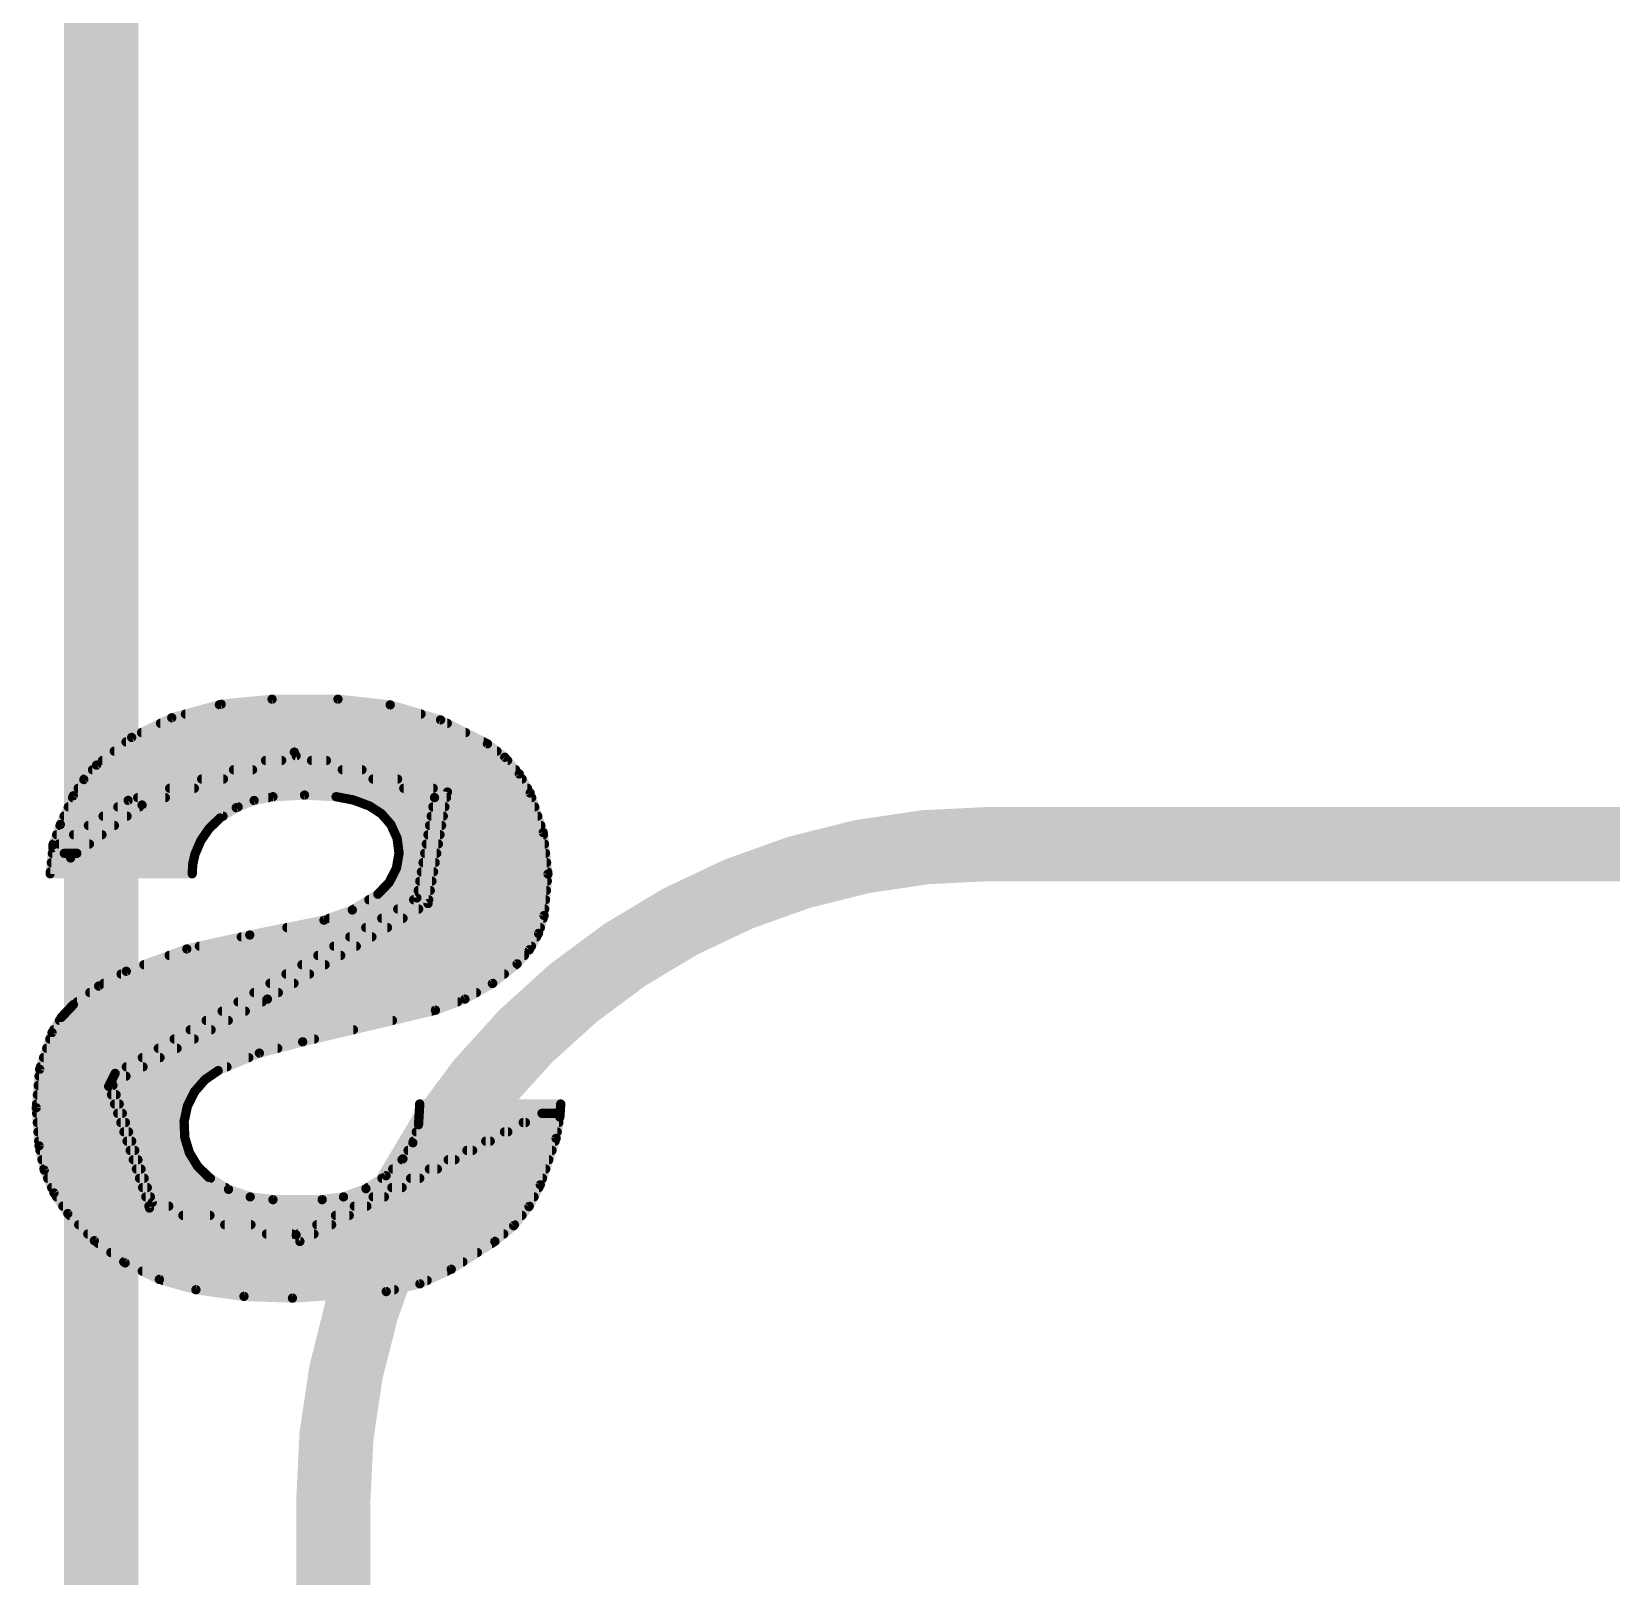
# Model space of a CAD drawing. Extents: x 0 to 48, y -23 to 79.
# Drawn here: x 32.194 to 36.517, y 39.907 to 44.133 of the extents above; entities that cross this region are included whole.
import ezdxf

# ---------------------------------------------------------------- set-up
doc = ezdxf.new("R2010")
doc.units = 0
for name, color, linetype in [('1', 12, 'CONTINUOUS'), ('16', 132, 'CONTINUOUS'), ('22', 40, 'CONTINUOUS')]:
    doc.layers.add(name, color=color, linetype=linetype)

msp = doc.modelspace()

# ---------------------------------------------------------------- linework, layer by layer
at = {"layer": '1'}
for points, const_width in [([(34.816, 41.91, 0.4142), (33.02, 40.114)], 0.2032), ([(34.816, 41.9608, 1), (34.816, 41.8592)], 0.1016), ([(34.816, 41.8592, 1), (34.816, 41.9608)], 0.1016), ([(33.0708, 40.114, 1), (32.9692, 40.114)], 0.1016), ([(32.9692, 40.114, 1), (33.0708, 40.114)], 0.1016)]:
    msp.add_lwpolyline(points, format="xyb", dxfattribs=dict(at, const_width=const_width))
at = {"layer": '1', "const_width": 0.2032}
for points in [[(43.924, 41.91), (34.816, 41.91)], [(33.02, 40.114), (33.02, 31.006)]]:
    msp.add_lwpolyline(points, dxfattribs=at)
at = {"layer": '16', "const_width": 0.2032}
msp.add_lwpolyline([(32.385, 13.335), (32.385, 57.785)], dxfattribs=at)
at = {"layer": '22', "const_width": 0.0254}
for points in [[(32.7131, 42.2923), (32.8524, 42.3062)], [(32.8524, 42.3062), (33.0327, 42.3062)], [(33.0327, 42.3062), (33.1757, 42.2907)], [(32.578, 42.2554), (32.7131, 42.2923)], [(32.6154, 42.2656), (33.26, 42.2656)], [(32.7084, 42.291), (33.1731, 42.291)], [(33.1757, 42.2907), (33.3135, 42.2496)], [(32.4683, 42.2016), (32.578, 42.2554)], [(32.547, 42.2402), (33.332, 42.2402)], [(33.3135, 42.2496), (33.4416, 42.1843)], [(32.3723, 42.1259), (32.4683, 42.2016)], [(32.4528, 42.1894), (33.4316, 42.1894)], [(32.4952, 42.2148), (33.3818, 42.2148)], [(33.4416, 42.1843), (33.4891, 42.1474)], [(32.3884, 42.1386), (32.8786, 42.1386)], [(32.4206, 42.164), (33.4677, 42.164)], [(32.4587, 42.0294), (32.9133, 42.1615)], [(32.9184, 42.1513), (32.4968, 42.0167)], [(32.8345, 42.1386), (33.0011, 42.1386)], [(32.9133, 42.1615), (33.3324, 42.0522)], [(33.2969, 42.037), (32.9184, 42.1513)], [(32.9605, 42.1386), (33.4968, 42.1386)], [(33.4891, 42.1474), (33.5286, 42.1019)], [(32.3374, 42.0864), (32.3723, 42.1259)], [(32.3387, 42.0878), (32.7195, 42.0878)], [(32.3611, 42.1132), (32.7991, 42.1132)], [(32.6597, 42.0878), (33.1959, 42.0878)], [(32.7471, 42.1132), (33.0985, 42.1132)], [(33.0446, 42.1132), (33.5188, 42.1132)], [(33.1287, 42.0878), (33.5367, 42.0878)], [(33.5286, 42.1019), (33.5585, 42.0497)], [(32.3088, 42.0421), (32.3374, 42.0864)], [(32.3219, 42.0624), (32.6399, 42.0624)], [(32.5723, 42.0624), (33.2933, 42.0624)], [(33.2128, 42.0624), (33.5512, 42.0624)], [(33.3324, 42.0522), (33.2791, 41.7474)], [(33.5585, 42.0497), (33.5943, 41.9414)], [(32.2529, 41.8998), (32.4587, 42.0294)], [(32.2732, 41.9633), (32.3088, 42.0421)], [(32.295, 42.0116), (32.4899, 42.0116)], [(32.4968, 42.0167), (32.3012, 41.8719)], [(32.3065, 42.037), (32.5604, 42.037)], [(32.4304, 42.0116), (32.7596, 42.0116)], [(32.4849, 42.037), (32.8424, 42.037)], [(32.7544, 42.0095), (32.7101, 41.9811)], [(32.8033, 42.0292), (32.7544, 42.0095)], [(32.8549, 42.0395), (32.8033, 42.0292)], [(32.9413, 42.044), (32.8549, 42.0395)], [(33.0276, 42.0395), (32.9413, 42.044)], [(33.0744, 42.0306), (33.0276, 42.0395)], [(33.0408, 42.037), (33.3297, 42.037)], [(33.1191, 42.0141), (33.0744, 42.0306)], [(33.1518, 41.9928), (33.1191, 42.0141)], [(33.1229, 42.0116), (33.3253, 42.0116)], [(33.2486, 41.7627), (33.2969, 42.037)], [(33.2924, 42.0116), (33.5711, 42.0116)], [(33.2969, 42.037), (33.5627, 42.037)], [(32.2529, 41.9075), (32.2732, 41.9633)], [(32.2723, 41.9608), (32.4213, 41.9608)], [(32.2835, 41.9862), (32.4556, 41.9862)], [(32.3498, 41.9608), (32.6889, 41.9608)], [(32.3901, 41.9862), (32.7181, 41.9862)], [(32.7101, 41.9811), (32.6807, 41.953)], [(33.1775, 41.9633), (33.1518, 41.9928)], [(33.1576, 41.9862), (33.3209, 41.9862)], [(33.1946, 41.9257), (33.1775, 41.9633)], [(33.1786, 41.9608), (33.3164, 41.9608)], [(33.2835, 41.9608), (33.5879, 41.9608)], [(33.288, 41.9862), (33.5795, 41.9862)], [(32.263, 41.9354), (32.387, 41.9354)], [(32.3094, 41.9354), (32.6686, 41.9354)], [(32.6575, 41.9195), (32.6415, 41.8821)], [(32.6807, 41.953), (32.6575, 41.9195)], [(33.1902, 41.9354), (33.312, 41.9354)], [(33.1998, 41.8847), (33.1946, 41.9257)], [(33.279, 41.9354), (33.595, 41.9354)], [(33.5943, 41.9414), (33.6072, 41.828)], [(32.2453, 41.8287), (32.2529, 41.8998)], [(32.2513, 41.8846), (32.6426, 41.8846)], [(32.3012, 41.8719), (32.2529, 41.9075)], [(32.2538, 41.91), (32.3527, 41.91)], [(32.2691, 41.91), (32.6535, 41.91)], [(32.284, 41.8846), (32.3184, 41.8846)], [(32.6415, 41.8821), (32.6355, 41.8557)], [(33.1927, 41.844), (33.1998, 41.8847)], [(33.1966, 41.91), (33.3075, 41.91)], [(33.1998, 41.8846), (33.3031, 41.8846)], [(33.2701, 41.8846), (33.6007, 41.8846)], [(33.2745, 41.91), (33.5979, 41.91)], [(32.6339, 41.8287), (32.2453, 41.8287)], [(32.2458, 41.8338), (32.6342, 41.8338)], [(32.2486, 41.8592), (32.6363, 41.8592)], [(32.6355, 41.8557), (32.6339, 41.8287)], [(33.1726, 41.8046), (33.1927, 41.844)], [(33.1875, 41.8338), (33.2942, 41.8338)], [(33.1954, 41.8592), (33.2987, 41.8592)], [(33.2611, 41.8338), (33.6065, 41.8338)], [(33.2656, 41.8592), (33.6036, 41.8592)], [(33.1419, 41.7728), (33.1726, 41.8046)], [(33.1745, 41.8084), (33.2898, 41.8084)], [(33.2566, 41.8084), (33.6054, 41.8084)], [(33.6072, 41.828), (33.5966, 41.7144)], [(32.4231, 41.2826), (33.2486, 41.7627)], [(33.2791, 41.7474), (32.8397, 41.4858)], [(33.0719, 41.7297), (33.1419, 41.7728)], [(33.1172, 41.7576), (33.2809, 41.7576)], [(33.1517, 41.783), (33.2853, 41.783)], [(33.2398, 41.7576), (33.6006, 41.7576)], [(33.2522, 41.783), (33.603, 41.783)], [(32.7914, 41.6611), (32.9946, 41.7017)], [(32.9946, 41.7017), (33.0719, 41.7297)], [(33.0087, 41.7068), (33.2109, 41.7068)], [(33.076, 41.7322), (33.2536, 41.7322)], [(33.1525, 41.7068), (33.5942, 41.7068)], [(33.1962, 41.7322), (33.5983, 41.7322)], [(33.5966, 41.7144), (33.5815, 41.6655)], [(32.6191, 41.623), (32.7914, 41.6611)], [(32.7683, 41.656), (33.1256, 41.656)], [(32.893, 41.6814), (33.1682, 41.6814)], [(33.0651, 41.656), (33.5762, 41.656)], [(33.1088, 41.6814), (33.5864, 41.6814)], [(33.5815, 41.6655), (33.5565, 41.6208)], [(32.4536, 41.562), (32.6191, 41.623)], [(32.6536, 41.6306), (33.0829, 41.6306)], [(33.0215, 41.6306), (33.562, 41.6306)], [(33.5565, 41.6208), (33.5229, 41.5823)], [(32.5019, 41.5798), (32.9976, 41.5798)], [(32.5709, 41.6052), (33.0403, 41.6052)], [(32.9341, 41.5798), (33.5198, 41.5798)], [(32.9778, 41.6052), (33.5429, 41.6052)], [(33.5229, 41.5823), (33.4553, 41.5285)], [(32.3779, 41.5215), (32.4536, 41.562)], [(32.392, 41.529), (32.9123, 41.529)], [(32.4394, 41.5544), (32.9549, 41.5544)], [(32.8468, 41.529), (33.4559, 41.529)], [(32.8904, 41.5544), (33.4878, 41.5544)], [(33.4553, 41.5285), (33.3802, 41.4859)], [(32.3088, 41.4706), (32.3779, 41.5215)], [(32.3537, 41.5036), (32.8696, 41.5036)], [(32.8397, 41.4858), (32.4155, 41.2547)], [(32.8031, 41.5036), (33.4114, 41.5036)], [(33.3802, 41.4859), (33.2994, 41.4553)], [(32.2756, 41.4356), (32.3088, 41.4706)], [(32.2919, 41.4528), (32.7791, 41.4528)], [(32.3191, 41.4782), (32.8257, 41.4782)], [(32.7157, 41.4528), (33.2889, 41.4528)], [(32.7594, 41.4782), (33.3599, 41.4782)], [(33.2994, 41.4553), (32.9362, 41.369)], [(32.2504, 41.3944), (32.2756, 41.4356)], [(32.255, 41.402), (32.6859, 41.402)], [(32.2706, 41.4274), (32.7325, 41.4274)], [(32.6284, 41.402), (33.0751, 41.402)], [(32.6721, 41.4274), (33.182, 41.4274)], [(32.2166, 41.2941), (32.2504, 41.3944)], [(32.2444, 41.3766), (32.6393, 41.3766)], [(32.5847, 41.3766), (32.9682, 41.3766)], [(32.9362, 41.369), (32.8177, 41.3381)], [(32.2273, 41.3258), (32.546, 41.3258)], [(32.2359, 41.3512), (32.5926, 41.3512)], [(32.4974, 41.3258), (32.7888, 41.3258)], [(32.5411, 41.3512), (32.868, 41.3512)], [(32.8177, 41.3381), (32.705, 41.2902)], [(32.2072, 41.1886), (32.2166, 41.2941)], [(32.2149, 41.275), (32.4528, 41.275)], [(32.2188, 41.3004), (32.4994, 41.3004)], [(32.4053, 41.2471), (32.4231, 41.2826)], [(32.4193, 41.275), (32.6828, 41.275)], [(32.4537, 41.3004), (32.729, 41.3004)], [(32.705, 41.2902), (32.669, 41.2655)], [(32.2104, 41.2242), (32.4257, 41.2242)], [(32.2126, 41.2496), (32.4172, 41.2496)], [(32.5171, 40.9143), (32.4053, 41.2471)], [(32.4066, 41.2496), (32.6551, 41.2496)], [(32.413, 41.2242), (32.6362, 41.2242)], [(32.4155, 41.2547), (32.5247, 40.9296)], [(32.6404, 41.2326), (32.6209, 41.1936)], [(32.669, 41.2655), (32.6404, 41.2326)], [(32.2148, 41.0845), (32.2072, 41.1886)], [(32.2081, 41.1988), (32.4343, 41.1988)], [(32.4215, 41.1988), (32.6235, 41.1988)], [(32.6209, 41.1936), (32.6118, 41.151)], [(32.9184, 40.8407), (33.6423, 41.1988)], [(33.6423, 41.1988), (32.9286, 40.8229)], [(33.2532, 41.1421), (33.2562, 41.1937)], [(33.2562, 41.1937), (33.2562, 41.1988)], [(33.2562, 41.1988), (33.6423, 41.1988)], [(33.6423, 41.1988), (33.6398, 41.1632)], [(32.2083, 41.1734), (32.4428, 41.1734)], [(32.2102, 41.148), (32.4513, 41.148)], [(32.4301, 41.1734), (32.6165, 41.1734)], [(32.4386, 41.148), (32.6119, 41.148)], [(32.6118, 41.151), (32.6136, 41.1074)], [(33.2376, 41.0929), (33.2532, 41.1421)], [(33.2535, 41.148), (33.5459, 41.148)], [(33.255, 41.1734), (33.5941, 41.1734)], [(33.5396, 41.148), (33.6371, 41.148)], [(33.591, 41.1734), (33.6405, 41.1734)], [(33.6398, 41.1632), (33.6296, 41.1048)], [(32.212, 41.1226), (32.4599, 41.1226)], [(32.2139, 41.0972), (32.4684, 41.0972)], [(32.4471, 41.1226), (32.613, 41.1226)], [(32.4557, 41.0972), (32.6167, 41.0972)], [(32.6136, 41.1074), (32.6262, 41.0658)], [(33.239, 41.0972), (33.4494, 41.0972)], [(33.247, 41.1226), (33.4976, 41.1226)], [(33.4369, 41.0972), (33.627, 41.0972)], [(33.4883, 41.1226), (33.6327, 41.1226)], [(33.6296, 41.1048), (33.5864, 40.9778)], [(32.2291, 41.0181), (32.2148, 41.0845)], [(32.2175, 41.0718), (32.4769, 41.0718)], [(32.4642, 41.0718), (32.6244, 41.0718)], [(32.6262, 41.0658), (32.6487, 41.0286)], [(33.2105, 41.0489), (33.2376, 41.0929)], [(33.2246, 41.0718), (33.4012, 41.0718)], [(33.3856, 41.0718), (33.6184, 41.0718)], [(32.223, 41.0464), (32.4855, 41.0464)], [(32.2285, 41.021), (32.494, 41.021)], [(32.2557, 40.9555), (32.2291, 41.0181)], [(32.4727, 41.0464), (32.6379, 41.0464)], [(32.4813, 41.021), (32.6564, 41.021)], [(32.6487, 41.0286), (32.6796, 40.9981)], [(33.1643, 41.0026), (33.2105, 41.0489)], [(33.1826, 41.021), (33.3047, 41.021)], [(33.208, 41.0464), (33.3529, 41.0464)], [(33.2829, 41.021), (33.6011, 41.021)], [(33.3342, 41.0464), (33.6097, 41.0464)], [(32.2386, 40.9956), (32.5025, 40.9956)], [(32.2494, 40.9702), (32.5111, 40.9702)], [(32.4898, 40.9956), (32.6837, 40.9956)], [(32.4983, 40.9702), (32.7254, 40.9702)], [(32.6796, 40.9981), (32.7332, 40.9654)], [(32.7332, 40.9654), (32.7926, 40.9448)], [(33.0479, 40.9448), (33.1093, 40.9674)], [(33.1093, 40.9674), (33.1643, 41.0026)], [(33.1136, 40.9702), (33.2083, 40.9702)], [(33.1533, 40.9956), (33.2565, 40.9956)], [(33.1802, 40.9702), (33.5825, 40.9702)], [(33.2315, 40.9956), (33.5925, 40.9956)], [(33.5864, 40.9778), (33.5555, 40.9183)], [(32.2936, 40.8991), (32.2557, 40.9555)], [(32.2629, 40.9448), (32.5196, 40.9448)], [(32.5069, 40.9448), (32.7927, 40.9448)], [(32.5247, 40.9296), (32.9184, 40.8407)], [(32.7926, 40.9448), (32.8549, 40.9372)], [(32.8549, 40.9372), (32.9895, 40.9372)], [(32.9895, 40.9372), (33.0479, 40.9448)], [(33.0479, 40.9448), (33.16, 40.9448)], [(33.1288, 40.9448), (33.5693, 40.9448)], [(32.28, 40.9194), (32.5699, 40.9194)], [(32.3662, 40.8248), (32.2936, 40.8991)], [(32.2986, 40.894), (32.6824, 40.894)], [(32.5154, 40.9194), (33.1118, 40.9194)], [(32.9286, 40.8229), (32.5171, 40.9143)], [(32.6085, 40.894), (33.0636, 40.894)], [(33.0261, 40.894), (33.536, 40.894)], [(33.0775, 40.9194), (33.5561, 40.9194)], [(33.5555, 40.9183), (33.5135, 40.8659)], [(32.3234, 40.8686), (32.7948, 40.8686)], [(32.3482, 40.8432), (32.9073, 40.8432)], [(32.7229, 40.8686), (33.0154, 40.8686)], [(32.8372, 40.8432), (32.9671, 40.8432)], [(32.9235, 40.8432), (33.4863, 40.8432)], [(32.9748, 40.8686), (33.5156, 40.8686)], [(33.5135, 40.8659), (33.462, 40.8229)], [(32.4506, 40.7642), (32.3662, 40.8248)], [(32.3759, 40.8178), (33.454, 40.8178)], [(32.4113, 40.7924), (33.4142, 40.7924)], [(33.462, 40.8229), (33.3426, 40.7467)], [(32.4466, 40.767), (33.3744, 40.767)], [(32.5441, 40.719), (32.4506, 40.7642)], [(32.4974, 40.7416), (33.3316, 40.7416)], [(32.6441, 40.6908), (32.5441, 40.719)], [(32.5542, 40.7162), (33.2769, 40.7162)], [(33.2569, 40.7069), (33.1648, 40.6857)], [(33.3426, 40.7467), (33.2569, 40.7069)], [(32.7756, 40.6726), (32.6441, 40.6908)], [(32.6441, 40.6908), (33.1869, 40.6908)], [(32.9082, 40.6679), (32.7756, 40.6726)], [(33.1648, 40.6857), (32.9082, 40.6679)]]:
    msp.add_lwpolyline(points, dxfattribs=at)
at = {"layer": '22', "const_width": 0.0127}
for points in [[(32.8524, 42.3126, 1), (32.8524, 42.2999)], [(32.853, 42.2999, 1), (32.8518, 42.3125)], [(33.0334, 42.3125, 1), (33.032, 42.2999)], [(33.0327, 42.2999, 1), (33.0327, 42.3126)], [(32.6154, 42.2719, 1), (32.6154, 42.2593)], [(32.7084, 42.2974, 1), (32.7084, 42.2847)], [(32.7124, 42.2986, 1), (32.7137, 42.286)], [(32.7148, 42.2861, 1), (32.7114, 42.2984)], [(33.1775, 42.2968, 1), (33.1739, 42.2846)], [(33.1731, 42.2847, 1), (33.1731, 42.2974)], [(33.175, 42.2844, 1), (33.1764, 42.297)], [(33.26, 42.2593, 1), (33.26, 42.2719)], [(32.547, 42.2465, 1), (32.547, 42.2339)], [(32.5763, 42.2615, 1), (32.5797, 42.2493)], [(32.5808, 42.2497, 1), (32.5752, 42.2611)], [(33.3164, 42.2553, 1), (33.3106, 42.244)], [(33.3117, 42.2436, 1), (33.3153, 42.2557)], [(33.332, 42.2339, 1), (33.332, 42.2465)], [(32.4528, 42.1957, 1), (32.4528, 42.1831)], [(32.4655, 42.2073, 1), (32.4711, 42.1959)], [(32.4722, 42.1966, 1), (32.4643, 42.2066)], [(32.4952, 42.2212, 1), (32.4952, 42.2085)], [(33.3818, 42.2085, 1), (33.3818, 42.2212)], [(33.4316, 42.1831, 1), (33.4316, 42.1957)], [(33.4455, 42.1893, 1), (33.4377, 42.1793)], [(33.4387, 42.1786, 1), (33.4445, 42.19)], [(32.3884, 42.145, 1), (32.3884, 42.1323)], [(32.4206, 42.1703, 1), (32.4206, 42.1577)], [(32.8345, 42.145, 1), (32.8345, 42.1323)], [(32.8786, 42.1323, 1), (32.8786, 42.145)], [(32.9149, 42.1676, 1), (32.9117, 42.1554)], [(32.9151, 42.1554, 1), (32.9115, 42.1676)], [(32.9202, 42.1574, 1), (32.9166, 42.1452)], [(32.9203, 42.1453, 1), (32.9165, 42.1573)], [(32.9605, 42.145, 1), (32.9605, 42.1323)], [(33.0011, 42.1323, 1), (33.0011, 42.145)], [(33.4677, 42.1577, 1), (33.4677, 42.1703)], [(33.4939, 42.1515, 1), (33.4843, 42.1432)], [(33.4852, 42.1424, 1), (33.493, 42.1524)], [(33.4968, 42.1323, 1), (33.4968, 42.145)], [(32.3387, 42.0941, 1), (32.3387, 42.0815)], [(32.3611, 42.1195, 1), (32.3611, 42.1069)], [(32.3684, 42.1309, 1), (32.3762, 42.1209)], [(32.3771, 42.1217, 1), (32.3675, 42.1301)], [(32.6597, 42.0941, 1), (32.6597, 42.0815)], [(32.7195, 42.0815, 1), (32.7195, 42.0941)], [(32.7471, 42.1195, 1), (32.7471, 42.1069)], [(32.7991, 42.1069, 1), (32.7991, 42.1195)], [(33.0446, 42.1195, 1), (33.0446, 42.1069)], [(33.0985, 42.1069, 1), (33.0985, 42.1195)], [(33.1287, 42.0941, 1), (33.1287, 42.0815)], [(33.1959, 42.0815, 1), (33.1959, 42.0941)], [(33.5188, 42.1069, 1), (33.5188, 42.1195)], [(33.5341, 42.1051, 1), (33.5231, 42.0988)], [(33.5238, 42.0978, 1), (33.5334, 42.1061)], [(33.5367, 42.0815, 1), (33.5367, 42.0941)], [(32.3219, 42.0688, 1), (32.3219, 42.0561)], [(32.3327, 42.0906, 1), (32.3422, 42.0822)], [(32.3428, 42.0829, 1), (32.3321, 42.0898)], [(32.5723, 42.0688, 1), (32.5723, 42.0561)], [(32.6399, 42.0561, 1), (32.6399, 42.0688)], [(33.2128, 42.0688, 1), (33.2128, 42.0561)], [(33.2933, 42.0561, 1), (33.2933, 42.0688)], [(33.3387, 42.0511, 1), (33.3261, 42.0533)], [(33.3308, 42.0461, 1), (33.334, 42.0583)], [(33.5512, 42.0561, 1), (33.5512, 42.0688)], [(33.5645, 42.0517, 1), (33.5525, 42.0477)], [(33.553, 42.0465, 1), (33.564, 42.0529)], [(32.295, 42.0179, 1), (32.295, 42.0053)], [(32.3065, 42.0433, 1), (32.3065, 42.0307)], [(32.3035, 42.0455, 1), (32.3141, 42.0387)], [(32.3146, 42.0395, 1), (32.303, 42.0447)], [(32.4304, 42.0179, 1), (32.4304, 42.0053)], [(32.4569, 42.0355, 1), (32.4605, 42.0233)], [(32.4621, 42.024, 1), (32.4553, 42.0348)], [(32.4849, 42.0433, 1), (32.4849, 42.0307)], [(32.4899, 42.0053, 1), (32.4899, 42.0179)], [(32.4949, 42.0227, 1), (32.4987, 42.0107)], [(32.5006, 42.0116, 1), (32.493, 42.0218)], [(32.5604, 42.0307, 1), (32.5604, 42.0433)], [(32.7521, 42.0154, 1), (32.7568, 42.0036)], [(32.7579, 42.0042, 1), (32.751, 42.0149)], [(32.7596, 42.0053, 1), (32.7596, 42.0179)], [(32.802, 42.0354, 1), (32.8045, 42.023)], [(32.8056, 42.0233, 1), (32.8009, 42.0351)], [(32.8424, 42.0307, 1), (32.8424, 42.0433)], [(32.8546, 42.0458, 1), (32.8552, 42.0332)], [(32.8561, 42.0333, 1), (32.8537, 42.0457)], [(32.9416, 42.0503, 1), (32.9409, 42.0376)], [(32.9416, 42.0376, 1), (32.9409, 42.0503)], [(33.0288, 42.0457, 1), (33.0264, 42.0333)], [(33.0273, 42.0332, 1), (33.0279, 42.0458)], [(33.0408, 42.0433, 1), (33.0408, 42.0307)], [(33.0766, 42.0366, 1), (33.0722, 42.0247)], [(33.0732, 42.0244, 1), (33.0756, 42.0369)], [(33.1226, 42.0194, 1), (33.1156, 42.0088)], [(33.1229, 42.0179, 1), (33.1229, 42.0053)], [(33.1169, 42.0081, 1), (33.1213, 42.0201)], [(33.2924, 42.0179, 1), (33.2924, 42.0053)], [(33.3032, 42.0359, 1), (33.2906, 42.0381)], [(33.2969, 42.0433, 1), (33.2969, 42.0307)], [(33.2951, 42.0309, 1), (33.2987, 42.0431)], [(33.3253, 42.0053, 1), (33.3253, 42.0179)], [(33.3297, 42.0307, 1), (33.3297, 42.0433)], [(33.5627, 42.0307, 1), (33.5627, 42.0433)], [(33.5711, 42.0053, 1), (33.5711, 42.0179)], [(32.2723, 41.9671, 1), (32.2723, 41.9545)], [(32.2674, 41.9659, 1), (32.279, 41.9607)], [(32.2792, 41.9611, 1), (32.2672, 41.9655)], [(32.2835, 41.9926, 1), (32.2835, 41.9799)], [(32.3498, 41.9671, 1), (32.3498, 41.9545)], [(32.3901, 41.9926, 1), (32.3901, 41.9799)], [(32.4213, 41.9545, 1), (32.4213, 41.9671)], [(32.4556, 41.9799, 1), (32.4556, 41.9926)], [(32.6889, 41.9545, 1), (32.6889, 41.9671)], [(32.7067, 41.9864, 1), (32.7135, 41.9758)], [(32.7145, 41.9765, 1), (32.7057, 41.9857)], [(32.7181, 41.9799, 1), (32.7181, 41.9926)], [(33.1566, 41.9969, 1), (33.1471, 41.9886)], [(33.1484, 41.9875, 1), (33.1553, 41.9981)], [(33.1576, 41.9926, 1), (33.1576, 41.9799)], [(33.1833, 41.9659, 1), (33.1717, 41.9607)], [(33.1786, 41.9671, 1), (33.1786, 41.9545)], [(33.1727, 41.9591, 1), (33.1823, 41.9675)], [(33.2835, 41.9671, 1), (33.2835, 41.9545)], [(33.288, 41.9926, 1), (33.288, 41.9799)], [(33.3164, 41.9545, 1), (33.3164, 41.9671)], [(33.3209, 41.9799, 1), (33.3209, 41.9926)], [(33.5795, 41.9799, 1), (33.5795, 41.9926)], [(33.5879, 41.9545, 1), (33.5879, 41.9671)], [(32.263, 41.9417, 1), (32.263, 41.9291)], [(32.3094, 41.9417, 1), (32.3094, 41.9291)], [(32.387, 41.9291, 1), (32.387, 41.9417)], [(32.6523, 41.9231, 1), (32.6628, 41.9159)], [(32.6634, 41.917, 1), (32.6517, 41.922)], [(32.6686, 41.9291, 1), (32.6686, 41.9417)], [(32.6763, 41.9575, 1), (32.6851, 41.9484)], [(32.6859, 41.9493, 1), (32.6755, 41.9566)], [(33.1902, 41.9417, 1), (33.1902, 41.9291)], [(33.2009, 41.9265, 1), (33.1883, 41.9249)], [(33.1888, 41.9231, 1), (33.2004, 41.9283)], [(33.279, 41.9417, 1), (33.279, 41.9291)], [(33.312, 41.9291, 1), (33.312, 41.9417)], [(33.6006, 41.9421, 1), (33.588, 41.9406)], [(33.5883, 41.9394, 1), (33.6003, 41.9434)], [(33.595, 41.9291, 1), (33.595, 41.9417)], [(32.2513, 41.8909, 1), (32.2513, 41.8783)], [(32.2567, 41.9126, 1), (32.2491, 41.9024)], [(32.2469, 41.9097, 1), (32.2589, 41.9053)], [(32.2495, 41.9052, 1), (32.2563, 41.8944)], [(32.2592, 41.8991, 1), (32.2466, 41.9005)], [(32.2538, 41.9164, 1), (32.2538, 41.9037)], [(32.2691, 41.9164, 1), (32.2691, 41.9037)], [(32.284, 41.8909, 1), (32.284, 41.8783)], [(32.3184, 41.8783, 1), (32.3184, 41.8909)], [(32.3527, 41.9037, 1), (32.3527, 41.9164)], [(32.6357, 41.8846, 1), (32.6473, 41.8796)], [(32.6477, 41.8807, 1), (32.6353, 41.8835)], [(32.6426, 41.8783, 1), (32.6426, 41.8909)], [(32.6535, 41.9037, 1), (32.6535, 41.9164)], [(33.1966, 41.9164, 1), (33.1966, 41.9037)], [(33.1935, 41.8839, 1), (33.2061, 41.8855)], [(33.1998, 41.8909, 1), (33.1998, 41.8783)], [(33.2061, 41.8836, 1), (33.1936, 41.8858)], [(33.2701, 41.8909, 1), (33.2701, 41.8783)], [(33.2745, 41.9164, 1), (33.2745, 41.9037)], [(33.3031, 41.8783, 1), (33.3031, 41.8909)], [(33.3075, 41.9037, 1), (33.3075, 41.9164)], [(33.5979, 41.9037, 1), (33.5979, 41.9164)], [(33.6007, 41.8783, 1), (33.6007, 41.8909)], [(32.2453, 41.8351, 1), (32.2453, 41.8224)], [(32.2458, 41.8402, 1), (32.2458, 41.8275)], [(32.2486, 41.8655, 1), (32.2486, 41.8529)], [(32.2974, 41.877, 1), (32.305, 41.8668)], [(32.2974, 41.8668, 1), (32.305, 41.877)], [(32.6419, 41.8553, 1), (32.6292, 41.8561)], [(32.6293, 41.8571, 1), (32.6417, 41.8543)], [(32.6339, 41.8224, 1), (32.6339, 41.8351)], [(32.6342, 41.8275, 1), (32.6342, 41.8402)], [(32.6363, 41.8529, 1), (32.6363, 41.8655)], [(33.1875, 41.8402, 1), (33.1875, 41.8275)], [(33.1864, 41.8451, 1), (33.199, 41.8429)], [(33.1984, 41.8411, 1), (33.187, 41.8469)], [(33.1954, 41.8655, 1), (33.1954, 41.8529)], [(33.2611, 41.8402, 1), (33.2611, 41.8275)], [(33.2656, 41.8655, 1), (33.2656, 41.8529)], [(33.2942, 41.8275, 1), (33.2942, 41.8402)], [(33.2987, 41.8529, 1), (33.2987, 41.8655)], [(33.6036, 41.8529, 1), (33.6036, 41.8655)], [(33.6065, 41.8275, 1), (33.6065, 41.8402)], [(32.239, 41.8294, 1), (32.2516, 41.828)], [(32.6276, 41.8291, 1), (32.6402, 41.8283)], [(33.1669, 41.8075, 1), (33.1783, 41.8017)], [(33.1772, 41.8002, 1), (33.168, 41.809)], [(33.1745, 41.8147, 1), (33.1745, 41.8021)], [(33.2566, 41.8147, 1), (33.2566, 41.8021)], [(33.2898, 41.8021, 1), (33.2898, 41.8147)], [(33.6135, 41.8274, 1), (33.6009, 41.8286)], [(33.6009, 41.8273, 1), (33.6135, 41.8287)], [(33.6054, 41.8021, 1), (33.6054, 41.8147)], [(33.1172, 41.764, 1), (33.1172, 41.7513)], [(33.1373, 41.7772, 1), (33.1465, 41.7684)], [(33.1452, 41.7674, 1), (33.1386, 41.7782)], [(33.1517, 41.7893, 1), (33.1517, 41.7767)], [(33.2398, 41.764, 1), (33.2398, 41.7513)], [(33.2423, 41.7638, 1), (33.2549, 41.7616)], [(33.2518, 41.7572, 1), (33.2454, 41.7682)], [(33.2522, 41.7893, 1), (33.2522, 41.7767)], [(33.2728, 41.7485, 1), (33.2854, 41.7463)], [(33.2823, 41.7419, 1), (33.2759, 41.7529)], [(33.2809, 41.7513, 1), (33.2809, 41.764)], [(33.2853, 41.7767, 1), (33.2853, 41.7893)], [(33.6006, 41.7513, 1), (33.6006, 41.764)], [(33.603, 41.7767, 1), (33.603, 41.7893)], [(32.9924, 41.7077, 1), (32.9968, 41.6957)], [(32.9958, 41.6955, 1), (32.9934, 41.7079)], [(33.0087, 41.7131, 1), (33.0087, 41.7005)], [(33.0686, 41.7351, 1), (33.0752, 41.7243)], [(33.076, 41.7385, 1), (33.076, 41.7259)], [(33.0741, 41.7237, 1), (33.0698, 41.7356)], [(33.1525, 41.7131, 1), (33.1525, 41.7005)], [(33.1962, 41.7385, 1), (33.1962, 41.7259)], [(33.2109, 41.7005, 1), (33.2109, 41.7131)], [(33.2536, 41.7259, 1), (33.2536, 41.7385)], [(33.5903, 41.715, 1), (33.6029, 41.7138)], [(33.6027, 41.7125, 1), (33.5905, 41.7163)], [(33.5942, 41.7005, 1), (33.5942, 41.7131)], [(33.5983, 41.7259, 1), (33.5983, 41.7385)], [(32.7683, 41.6623, 1), (32.7683, 41.6497)], [(32.7902, 41.6673, 1), (32.7926, 41.6549)], [(32.7928, 41.6549, 1), (32.79, 41.6673)], [(32.893, 41.6878, 1), (32.893, 41.6751)], [(33.0651, 41.6623, 1), (33.0651, 41.6497)], [(33.1088, 41.6878, 1), (33.1088, 41.6751)], [(33.1256, 41.6497, 1), (33.1256, 41.6623)], [(33.1682, 41.6751, 1), (33.1682, 41.6878)], [(33.5754, 41.6674, 1), (33.5875, 41.6636)], [(33.587, 41.6624, 1), (33.5759, 41.6686)], [(33.5762, 41.6497, 1), (33.5762, 41.6623)], [(33.5864, 41.6751, 1), (33.5864, 41.6878)], [(32.6178, 41.6292, 1), (32.6205, 41.6168)], [(32.6213, 41.617, 1), (32.617, 41.6289)], [(32.6536, 41.6369, 1), (32.6536, 41.6243)], [(33.0215, 41.6369, 1), (33.0215, 41.6243)], [(33.0829, 41.6243, 1), (33.0829, 41.6369)], [(33.551, 41.6239, 1), (33.5621, 41.6178)], [(33.5613, 41.6167, 1), (33.5518, 41.625)], [(33.562, 41.6243, 1), (33.562, 41.6369)], [(32.5019, 41.5861, 1), (32.5019, 41.5735)], [(32.5709, 41.6116, 1), (32.5709, 41.5989)], [(32.9341, 41.5861, 1), (32.9341, 41.5735)], [(32.9778, 41.6116, 1), (32.9778, 41.5989)], [(32.9976, 41.5735, 1), (32.9976, 41.5861)], [(33.0403, 41.5989, 1), (33.0403, 41.6116)], [(33.5181, 41.5865, 1), (33.5277, 41.5781)], [(33.5269, 41.5773, 1), (33.5189, 41.5873)], [(33.5198, 41.5735, 1), (33.5198, 41.5861)], [(33.5429, 41.5989, 1), (33.5429, 41.6116)], [(32.392, 41.5354, 1), (32.392, 41.5227)], [(32.4394, 41.5607, 1), (32.4394, 41.5481)], [(32.4514, 41.568, 1), (32.4558, 41.556)], [(32.4566, 41.5564, 1), (32.4506, 41.5676)], [(32.8468, 41.5354, 1), (32.8468, 41.5227)], [(32.8904, 41.5607, 1), (32.8904, 41.5481)], [(32.9123, 41.5227, 1), (32.9123, 41.5354)], [(32.9549, 41.5481, 1), (32.9549, 41.5607)], [(33.4513, 41.5335, 1), (33.4592, 41.5236)], [(33.4584, 41.523, 1), (33.4522, 41.5341)], [(33.4559, 41.5227, 1), (33.4559, 41.5354)], [(33.4878, 41.5481, 1), (33.4878, 41.5607)], [(32.3537, 41.5099, 1), (32.3537, 41.4973)], [(32.3749, 41.5271, 1), (32.3809, 41.5159)], [(32.3817, 41.5164, 1), (32.3742, 41.5266)], [(32.8031, 41.5099, 1), (32.8031, 41.4973)], [(32.8365, 41.4913, 1), (32.8429, 41.4803)], [(32.8427, 41.4802, 1), (32.8367, 41.4914)], [(32.8696, 41.4973, 1), (32.8696, 41.5099)], [(33.3771, 41.4914, 1), (33.3833, 41.4803)], [(33.3824, 41.4799, 1), (33.3779, 41.4918)], [(33.4114, 41.4973, 1), (33.4114, 41.5099)], [(32.2919, 41.4592, 1), (32.2919, 41.4465)], [(32.305, 41.4757, 1), (32.3126, 41.4655)], [(32.3134, 41.4662, 1), (32.3042, 41.475)], [(32.3191, 41.4845, 1), (32.3191, 41.4719)], [(32.7157, 41.4592, 1), (32.7157, 41.4465)], [(32.7594, 41.4845, 1), (32.7594, 41.4719)], [(32.7791, 41.4465, 1), (32.7791, 41.4592)], [(32.8257, 41.4719, 1), (32.8257, 41.4845)], [(33.2889, 41.4465, 1), (33.2889, 41.4592)], [(33.2972, 41.4612, 1), (33.3016, 41.4494)], [(33.3009, 41.4491, 1), (33.2979, 41.4615)], [(33.3599, 41.4719, 1), (33.3599, 41.4845)], [(32.255, 41.4083, 1), (32.255, 41.3957)], [(32.2706, 41.4337, 1), (32.2706, 41.4211)], [(32.271, 41.44, 1), (32.2802, 41.4312)], [(32.281, 41.4323, 1), (32.2701, 41.4389)], [(32.6284, 41.4083, 1), (32.6284, 41.3957)], [(32.6721, 41.4337, 1), (32.6721, 41.4211)], [(32.6859, 41.3957, 1), (32.6859, 41.4083)], [(32.7325, 41.4211, 1), (32.7325, 41.4337)], [(33.0751, 41.3957, 1), (33.0751, 41.4083)], [(33.182, 41.4211, 1), (33.182, 41.4337)], [(32.2444, 41.383, 1), (32.2444, 41.3703)], [(32.245, 41.3977, 1), (32.2558, 41.3911)], [(32.2564, 41.3924, 1), (32.2444, 41.3964)], [(32.5847, 41.383, 1), (32.5847, 41.3703)], [(32.6393, 41.3703, 1), (32.6393, 41.383)], [(32.9347, 41.3752, 1), (32.9377, 41.3628)], [(32.9378, 41.3629, 1), (32.9346, 41.3751)], [(32.9682, 41.3703, 1), (32.9682, 41.383)], [(32.2273, 41.3321, 1), (32.2273, 41.3195)], [(32.2359, 41.3575, 1), (32.2359, 41.3449)], [(32.4974, 41.3321, 1), (32.4974, 41.3195)], [(32.5411, 41.3575, 1), (32.5411, 41.3449)], [(32.546, 41.3195, 1), (32.546, 41.3321)], [(32.5926, 41.3449, 1), (32.5926, 41.3575)], [(32.7888, 41.3195, 1), (32.7888, 41.3321)], [(32.8161, 41.3442, 1), (32.8193, 41.3319)], [(32.8202, 41.3322, 1), (32.8152, 41.3439)], [(32.868, 41.3449, 1), (32.868, 41.3575)], [(32.2149, 41.2813, 1), (32.2149, 41.2687)], [(32.2229, 41.2935, 1), (32.2103, 41.2946)], [(32.2106, 41.2961, 1), (32.2226, 41.292)], [(32.2188, 41.3068, 1), (32.2188, 41.2941)], [(32.4193, 41.2813, 1), (32.4193, 41.2687)], [(32.4199, 41.2881, 1), (32.4263, 41.2771)], [(32.4288, 41.2798, 1), (32.4174, 41.2854)], [(32.4537, 41.3068, 1), (32.4537, 41.2941)], [(32.4528, 41.2687, 1), (32.4528, 41.2813)], [(32.4994, 41.2941, 1), (32.4994, 41.3068)], [(32.6828, 41.2687, 1), (32.6828, 41.2813)], [(32.7025, 41.296, 1), (32.7075, 41.2844)], [(32.7086, 41.285, 1), (32.7014, 41.2954)], [(32.729, 41.2941, 1), (32.729, 41.3068)], [(32.2104, 41.2306, 1), (32.2104, 41.2179)], [(32.2126, 41.2559, 1), (32.2126, 41.2433)], [(32.4113, 41.2491, 1), (32.3993, 41.2451)], [(32.3996, 41.2499, 1), (32.411, 41.2443)], [(32.4066, 41.2559, 1), (32.4066, 41.2433)], [(32.413, 41.2306, 1), (32.413, 41.2179)], [(32.4215, 41.2567, 1), (32.4095, 41.2527)], [(32.4125, 41.2603, 1), (32.4185, 41.2491)], [(32.4172, 41.2433, 1), (32.4172, 41.2559)], [(32.4257, 41.2179, 1), (32.4257, 41.2306)], [(32.6356, 41.2368, 1), (32.6452, 41.2285)], [(32.6461, 41.2298, 1), (32.6347, 41.2355)], [(32.6362, 41.2179, 1), (32.6362, 41.2306)], [(32.6551, 41.2433, 1), (32.6551, 41.2559)], [(32.6654, 41.2708, 1), (32.6726, 41.2603)], [(32.6738, 41.2614, 1), (32.6642, 41.2697)], [(32.2135, 41.1891, 1), (32.2009, 41.1881)], [(32.2009, 41.1892, 1), (32.2135, 41.188)], [(32.2081, 41.2051, 1), (32.2081, 41.1925)], [(32.4215, 41.2051, 1), (32.4215, 41.1925)], [(32.4343, 41.1925, 1), (32.4343, 41.2051)], [(32.6152, 41.1965, 1), (32.6266, 41.1908)], [(32.6271, 41.1923, 1), (32.6147, 41.195)], [(32.6235, 41.1925, 1), (32.6235, 41.2051)], [(33.2625, 41.1988, 1), (33.2499, 41.1988)], [(33.2562, 41.2051, 1), (33.2562, 41.1925)], [(33.2625, 41.1933, 1), (33.2499, 41.1941)], [(33.2499, 41.1937, 1), (33.2625, 41.1937)], [(33.6486, 41.1984, 1), (33.636, 41.1992)], [(33.6453, 41.1932, 1), (33.6393, 41.2044)], [(33.6451, 41.1931, 1), (33.6395, 41.2045)], [(33.6423, 41.1925, 1), (33.6423, 41.2051)], [(32.2083, 41.1797, 1), (32.2083, 41.1671)], [(32.2102, 41.1544, 1), (32.2102, 41.1417)], [(32.4301, 41.1797, 1), (32.4301, 41.1671)], [(32.4386, 41.1544, 1), (32.4386, 41.1417)], [(32.4428, 41.1671, 1), (32.4428, 41.1797)], [(32.4513, 41.1417, 1), (32.4513, 41.1544)], [(32.6181, 41.1512, 1), (32.6054, 41.1507)], [(32.6055, 41.1523, 1), (32.618, 41.1497)], [(32.6119, 41.1417, 1), (32.6119, 41.1544)], [(32.6165, 41.1671, 1), (32.6165, 41.1797)], [(33.2535, 41.1544, 1), (33.2535, 41.1417)], [(33.2592, 41.1402, 1), (33.2471, 41.144)], [(33.255, 41.1797, 1), (33.255, 41.1671)], [(33.5396, 41.1544, 1), (33.5396, 41.1417)], [(33.5459, 41.1417, 1), (33.5459, 41.1544)], [(33.591, 41.1797, 1), (33.591, 41.1671)], [(33.5941, 41.1671, 1), (33.5941, 41.1797)], [(33.6461, 41.1621, 1), (33.6335, 41.1643)], [(33.6335, 41.1636, 1), (33.6461, 41.1628)], [(33.6371, 41.1417, 1), (33.6371, 41.1544)], [(33.6405, 41.1671, 1), (33.6405, 41.1797)], [(32.212, 41.1289, 1), (32.212, 41.1163)], [(32.2139, 41.1035, 1), (32.2139, 41.0909)], [(32.4471, 41.1289, 1), (32.4471, 41.1163)], [(32.4557, 41.1035, 1), (32.4557, 41.0909)], [(32.4599, 41.1163, 1), (32.4599, 41.1289)], [(32.4684, 41.0909, 1), (32.4684, 41.1035)], [(32.6197, 41.1092, 1), (32.6075, 41.1056)], [(32.6073, 41.1071, 1), (32.6199, 41.1077)], [(32.613, 41.1163, 1), (32.613, 41.1289)], [(32.6167, 41.0909, 1), (32.6167, 41.1035)], [(33.239, 41.1035, 1), (33.239, 41.0909)], [(33.247, 41.1289, 1), (33.247, 41.1163)], [(33.2468, 41.1425, 1), (33.2595, 41.1418)], [(33.4369, 41.1035, 1), (33.4369, 41.0909)], [(33.4494, 41.0909, 1), (33.4494, 41.1035)], [(33.4883, 41.1289, 1), (33.4883, 41.1163)], [(33.4976, 41.1163, 1), (33.4976, 41.1289)], [(33.6233, 41.1059, 1), (33.6359, 41.1037)], [(33.6356, 41.1028, 1), (33.6236, 41.1068)], [(33.627, 41.0909, 1), (33.627, 41.1035)], [(33.6327, 41.1163, 1), (33.6327, 41.1289)], [(32.221, 41.0858, 1), (32.2086, 41.0832)], [(32.2085, 41.084, 1), (32.2211, 41.085)], [(32.2175, 41.0782, 1), (32.2175, 41.0655)], [(32.4642, 41.0782, 1), (32.4642, 41.0655)], [(32.4769, 41.0655, 1), (32.4769, 41.0782)], [(32.6316, 41.0691, 1), (32.6208, 41.0625)], [(32.6201, 41.064, 1), (32.6323, 41.0677)], [(32.6244, 41.0655, 1), (32.6244, 41.0782)], [(33.2246, 41.0782, 1), (33.2246, 41.0655)], [(33.2316, 41.0948, 1), (33.2437, 41.091)], [(33.243, 41.0895, 1), (33.2322, 41.0962)], [(33.3856, 41.0782, 1), (33.3856, 41.0655)], [(33.4012, 41.0655, 1), (33.4012, 41.0782)], [(33.6184, 41.0655, 1), (33.6184, 41.0782)], [(32.223, 41.0527, 1), (32.223, 41.0401)], [(32.2285, 41.0273, 1), (32.2285, 41.0147)], [(32.2349, 41.0205, 1), (32.2232, 41.0156)], [(32.2229, 41.0167, 1), (32.2353, 41.0194)], [(32.4727, 41.0527, 1), (32.4727, 41.0401)], [(32.4813, 41.0273, 1), (32.4813, 41.0147)], [(32.4855, 41.0401, 1), (32.4855, 41.0527)], [(32.494, 41.0147, 1), (32.494, 41.0273)], [(32.6379, 41.0401, 1), (32.6379, 41.0527)], [(32.6531, 41.0331, 1), (32.6442, 41.0241)], [(32.6432, 41.0253, 1), (32.6541, 41.0319)], [(32.6564, 41.0147, 1), (32.6564, 41.0273)], [(33.1826, 41.0273, 1), (33.1826, 41.0147)], [(33.208, 41.0527, 1), (33.208, 41.0401)], [(33.2051, 41.0522, 1), (33.2159, 41.0456)], [(33.215, 41.0444, 1), (33.206, 41.0534)], [(33.2829, 41.0273, 1), (33.2829, 41.0147)], [(33.3047, 41.0147, 1), (33.3047, 41.0273)], [(33.3342, 41.0527, 1), (33.3342, 41.0401)], [(33.3529, 41.0401, 1), (33.3529, 41.0527)], [(33.6011, 41.0147, 1), (33.6011, 41.0273)], [(33.6097, 41.0401, 1), (33.6097, 41.0527)], [(32.2386, 41.002, 1), (32.2386, 40.9893)], [(32.2494, 40.9766, 1), (32.2494, 40.9639)], [(32.4898, 41.002, 1), (32.4898, 40.9893)], [(32.4983, 40.9766, 1), (32.4983, 40.9639)], [(32.5025, 40.9893, 1), (32.5025, 41.002)], [(32.5111, 40.9639, 1), (32.5111, 40.9766)], [(32.6829, 41.0035, 1), (32.6763, 40.9927)], [(32.6751, 40.9936, 1), (32.6841, 41.0026)], [(32.6837, 40.9893, 1), (32.6837, 41.002)], [(32.7254, 40.9639, 1), (32.7254, 40.9766)], [(32.7353, 40.9714, 1), (32.7312, 40.9594)], [(32.7299, 40.96, 1), (32.7365, 40.9709)], [(33.1058, 40.9727, 1), (33.1127, 40.962)], [(33.1114, 40.9614, 1), (33.1071, 40.9733)], [(33.1136, 40.9766, 1), (33.1136, 40.9639)], [(33.1533, 41.002, 1), (33.1533, 40.9893)], [(33.1598, 41.0071, 1), (33.1688, 40.9982)], [(33.1677, 40.9973, 1), (33.1609, 41.008)], [(33.1802, 40.9766, 1), (33.1802, 40.9639)], [(33.2083, 40.9639, 1), (33.2083, 40.9766)], [(33.2315, 41.002, 1), (33.2315, 40.9893)], [(33.2565, 40.9893, 1), (33.2565, 41.002)], [(33.5804, 40.9798, 1), (33.5924, 40.9758)], [(33.592, 40.9749, 1), (33.5808, 40.9807)], [(33.5825, 40.9639, 1), (33.5825, 40.9766)], [(33.5925, 40.9893, 1), (33.5925, 41.002)], [(32.2609, 40.959, 1), (32.2504, 40.952)], [(32.2498, 40.953, 1), (32.2615, 40.958)], [(32.2629, 40.9511, 1), (32.2629, 40.9385)], [(32.5069, 40.9511, 1), (32.5069, 40.9385)], [(32.5261, 40.9358, 1), (32.5233, 40.9234)], [(32.5187, 40.9276, 1), (32.5307, 40.9316)], [(32.5196, 40.9385, 1), (32.5196, 40.9511)], [(32.7933, 40.9511, 1), (32.7918, 40.9385)], [(32.7905, 40.9388, 1), (32.7946, 40.9508)], [(32.7927, 40.9385, 1), (32.7927, 40.9511)], [(32.8549, 40.9436, 1), (32.8549, 40.9309)], [(32.8541, 40.9309, 1), (32.8557, 40.9435)], [(32.9887, 40.9435, 1), (32.9903, 40.9309)], [(32.9895, 40.9309, 1), (32.9895, 40.9436)], [(33.0457, 40.9508, 1), (33.0501, 40.9388)], [(33.0479, 40.9511, 1), (33.0479, 40.9385)], [(33.0487, 40.9385, 1), (33.0471, 40.9511)], [(33.1288, 40.9511, 1), (33.1288, 40.9385)], [(33.16, 40.9385, 1), (33.16, 40.9511)], [(33.5693, 40.9385, 1), (33.5693, 40.9511)], [(32.28, 40.9258, 1), (32.28, 40.9131)], [(32.2981, 40.9035, 1), (32.2891, 40.8947)], [(32.2883, 40.8956, 1), (32.2989, 40.9026)], [(32.2986, 40.9004, 1), (32.2986, 40.8877)], [(32.5154, 40.9258, 1), (32.5154, 40.9131)], [(32.5185, 40.9205, 1), (32.5157, 40.9081)], [(32.5111, 40.9123, 1), (32.5231, 40.9163)], [(32.5699, 40.9131, 1), (32.5699, 40.9258)], [(32.6085, 40.9004, 1), (32.6085, 40.8877)], [(32.6824, 40.8877, 1), (32.6824, 40.9004)], [(33.0261, 40.9004, 1), (33.0261, 40.8877)], [(33.0636, 40.8877, 1), (33.0636, 40.9004)], [(33.0775, 40.9258, 1), (33.0775, 40.9131)], [(33.1118, 40.9131, 1), (33.1118, 40.9258)], [(33.536, 40.8877, 1), (33.536, 40.9004)], [(33.5498, 40.9212, 1), (33.5611, 40.9153)], [(33.5604, 40.9143, 1), (33.5505, 40.9222)], [(33.5561, 40.9131, 1), (33.5561, 40.9258)], [(32.3234, 40.8749, 1), (32.3234, 40.8623)], [(32.3482, 40.8496, 1), (32.3482, 40.8369)], [(32.7229, 40.8749, 1), (32.7229, 40.8623)], [(32.7948, 40.8623, 1), (32.7948, 40.8749)], [(32.8372, 40.8496, 1), (32.8372, 40.8369)], [(32.9073, 40.8369, 1), (32.9073, 40.8496)], [(32.9156, 40.8464, 1), (32.9212, 40.835)], [(32.917, 40.8345, 1), (32.9198, 40.8469)], [(32.9235, 40.8496, 1), (32.9235, 40.8369)], [(32.9671, 40.8369, 1), (32.9671, 40.8496)], [(32.9748, 40.8749, 1), (32.9748, 40.8623)], [(33.0154, 40.8623, 1), (33.0154, 40.8749)], [(33.4863, 40.8369, 1), (33.4863, 40.8496)], [(33.5085, 40.8699, 1), (33.5184, 40.862)], [(33.5175, 40.8611, 1), (33.5094, 40.8708)], [(33.5156, 40.8623, 1), (33.5156, 40.8749)], [(32.3699, 40.83, 1), (32.3625, 40.8196)], [(32.3617, 40.8204, 1), (32.3707, 40.8292)], [(32.3759, 40.8242, 1), (32.3759, 40.8115)], [(32.4113, 40.7987, 1), (32.4113, 40.7861)], [(32.9256, 40.8285, 1), (32.9316, 40.8173)], [(32.9272, 40.8167, 1), (32.93, 40.8291)], [(33.4142, 40.7861, 1), (33.4142, 40.7987)], [(33.454, 40.8115, 1), (33.454, 40.8242)], [(33.4579, 40.8278, 1), (33.4661, 40.818)], [(33.4654, 40.8175, 1), (33.4586, 40.8283)], [(32.4466, 40.7734, 1), (32.4466, 40.7607)], [(32.4533, 40.7699, 1), (32.4478, 40.7584)], [(32.4469, 40.759, 1), (32.4543, 40.7693)], [(33.3744, 40.7607, 1), (33.3744, 40.7734)], [(32.4974, 40.748, 1), (32.4974, 40.7353)], [(32.5459, 40.7252, 1), (32.5424, 40.7129)], [(32.5414, 40.7133, 1), (32.5469, 40.7248)], [(32.5542, 40.7225, 1), (32.5542, 40.7099)], [(33.2542, 40.7127, 1), (33.2596, 40.7012)], [(33.2583, 40.7007, 1), (33.2555, 40.7131)], [(33.2769, 40.7099, 1), (33.2769, 40.7225)], [(33.3316, 40.7353, 1), (33.3316, 40.748)], [(33.3392, 40.7521, 1), (33.346, 40.7413)], [(33.3453, 40.7409, 1), (33.3399, 40.7525)], [(32.645, 40.6971, 1), (32.6432, 40.6845)], [(32.6441, 40.6972, 1), (32.6441, 40.6845)], [(32.6424, 40.6847, 1), (32.6458, 40.6969)], [(32.7758, 40.6789, 1), (32.7753, 40.6662)], [(32.7747, 40.6663, 1), (32.7764, 40.6789)], [(32.9078, 40.6742, 1), (32.9086, 40.6616)], [(32.908, 40.6616, 1), (32.9084, 40.6742)], [(33.1634, 40.6919, 1), (33.1662, 40.6795)], [(33.1652, 40.6794, 1), (33.1644, 40.692)], [(33.1869, 40.6845, 1), (33.1869, 40.6972)]]:
    msp.add_lwpolyline(points, format="xyb", dxfattribs=at)

doc.saveas('drawing.dxf')
